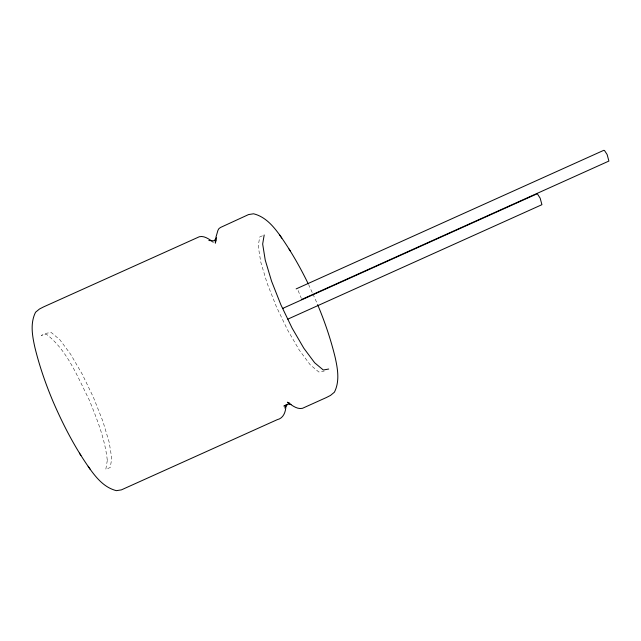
<?xml version="1.0" encoding="UTF-8"?>
<svg xmlns="http://www.w3.org/2000/svg" width="641" height="641" viewBox="0 0 641 641"><rect width="100%" height="100%" fill="white"/><g stroke="black" fill="none" stroke-linecap="round" stroke-linejoin="round"><path stroke-width="0.48" stroke-dasharray="3.21 2.4" d="M262.393 235.792L259.717 236.994L258.211 246.048L260.775 262.089L267.097 283.186L276.431 306.799L287.633 330.075L299.355 350.21L310.196 364.777L318.833 372.012L324.234 371.051M212.043 241.833L213.637 242.49M298.121 290.573L301.35 298.321M308.561 284.452L312.512 293.185M312.912 294.059L316.87 302.792M107.303 460.398L105.797 469.444L110.252 467.441L111.766 458.395L109.202 442.354L102.872 421.249L93.546 397.636L82.344 374.36L70.614 354.225L59.781 339.658L51.136 332.423L45.735 333.384L41.28 335.395L46.681 334.434C67.481 350.763 77.489 376.676 89.091 399.647C97.095 419.23 105.06 439.189 107.303 460.398"/><path stroke-width="0.96" d="M285.934 406.338C285.582 412.059 283.506 418.261 277.233 419.671L121.389 489.876L116.406 490.661C104.828 487.777 96.943 478.643 90.205 469.316C75.253 448.283 63.339 425.287 53.107 401.651C45.631 383.943 39.333 365.755 34.806 347.069C32.29 335.588 30.055 323.216 35.559 312.239L39.446 309.034L43.516 306.935L199.367 236.729C203.982 235.592 208.485 238.797 212.187 241.304M264.18 234.991L262.666 244.037L265.23 260.078L271.56 281.175L280.886 304.787L292.088 328.072L303.818 348.207L314.651 362.766L323.296 370.001L328.697 369.04M216.321 239.67L215.304 243.155L216.041 236.841L217.932 230.367L218.91 228.645L220.504 227.475L248.588 214.559L253.564 213.782C265.142 216.658 273.034 225.8 279.772 235.127C290.589 250.431 299.924 266.72 308.113 283.578M214.238 240.84L216.514 237.819M284.732 407.988L287.577 404.207L283.891 406.098L288.242 404.142L291.078 404.375M215.312 240.119L213.573 240.904L208.846 240.519M296.134 288.907L603.734 150.339L604.479 150.475L607.123 154.529L608.894 161.067L301.294 299.627M287.825 319.146L541.925 204.679L540.155 198.149L537.519 194.087L536.765 193.959L282.665 308.417L283.41 308.553M289.772 403.213L287.384 402.228C291.799 405.088 296.871 409.583 302.448 408.317L326.453 397.5L330.532 395.401L334.41 392.196C339.914 381.219 337.687 368.855 335.163 357.374C330.764 339.337 324.819 321.718 317.599 304.619M279.772 235.127L281.776 238.131M289.043 249.012L290.565 251.288M79.412 453.147L80.934 455.422M88.194 466.303L90.205 469.316"/></g></svg>
